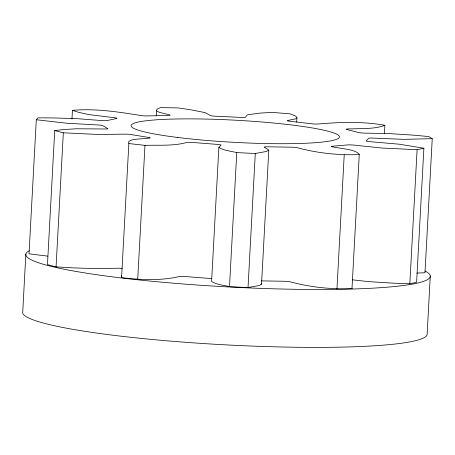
<?xml version="1.0" encoding="UTF-8"?>
<svg xmlns="http://www.w3.org/2000/svg" width="455" height="455" viewBox="0 0 455 455"><rect width="100%" height="100%" fill="white"/><g stroke="black" fill="none" stroke-linecap="round" stroke-linejoin="round"><path stroke-width="0.68" d="M121.343 275.838L121.582 277.607C140.697 280.013 160.615 280.877 179.515 276.526A4.817 0.512 3.1 0 1 185.714 276.56L209.465 278.426A4.817 0.512 3.1 0 1 211.791 278.648M25.838 254.066L22.75 311.777A202.543 21.521 3.1 0 0 221.977 344.657A202.543 21.521 3.1 0 0 427.16 334.055L430.282 275.969M71.981 118.869L72.442 110.355L78.544 112.317L88.719 114.558L114.444 117.748A4.817 0.512 3.1 0 1 116.343 118.55L107.414 120.49A4.817 0.512 3.1 0 1 101.573 120.552L77.014 118.658L52.848 117.908L37.941 117.862L36.292 119.745L29.035 253.816L47.832 256.142M36.292 119.745L66.862 123.242L97.728 124.943A4.817 0.512 3.1 0 1 102.858 125.694L107.63 128.498A4.817 0.512 3.1 0 1 104.604 128.987L76.264 128.776L63.444 129.561L54.725 130.591L47.468 264.656L56.067 266.869L72.55 267.841L96.813 268.655L117.435 268.223A4.817 0.512 3.1 0 1 122.213 268.416M56.067 266.869L63.33 132.803L54.725 130.591M121.582 277.607L128.845 143.541L128.606 141.767C130.46 139.924 133.213 139.651 135.67 139.247L149.132 138.161A4.817 0.512 3.1 0 0 148.381 137.399L131.427 134.617A4.817 0.512 3.1 0 0 124.693 134.151L98.49 134.487L63.33 132.803M137.706 279.45L144.969 145.378L128.845 143.541M156.253 115.951L156.56 110.275L157.14 109.177L160.296 107.619L177.786 107.898L190.412 109.706L205.074 112.607L210.369 115.507A4.817 0.512 3.1 0 0 215.971 116.224L240.342 117.384A4.817 0.512 3.1 0 0 245.495 117.191L247.196 114.978L248.117 114.666L260.556 113.056L271.965 112.396L290.017 113.818L294.897 115.758L296.62 116.969L296.961 117.868L296.728 122.122M144.969 145.378C158.892 144.9 173.19 146.243 186.777 142.455A4.817 0.512 3.1 0 1 192.971 142.489L216.728 144.36A4.817 0.512 3.1 0 1 221.016 145.151L218.866 147.335L211.603 281.4C216.745 284.887 223.593 285.075 229.502 286.673L248.026 287.56L259.162 285.524L261.534 284.165L268.797 150.099L264.264 147.215A4.817 0.512 3.1 0 1 267.961 146.806L290.973 147.175A4.817 0.512 3.1 0 1 297.433 147.744C317.488 153.142 338.526 155.428 359.257 154.552L351.999 288.624C331.263 289.494 310.225 287.213 290.176 281.816A4.817 0.512 3.1 0 0 283.71 281.241L261.397 280.889M229.502 286.673L236.759 152.607C230.856 151.003 224.008 150.815 218.866 147.335M248.026 287.56L255.283 153.489L266.425 151.458L268.797 150.099M336.956 288.97L344.213 154.905M384.418 133.804L384.879 125.29C362.959 121.331 340.351 122.082 318.227 123.999A4.817 0.512 3.1 0 1 311.493 123.737L290.279 121.314A4.817 0.512 3.1 0 1 287.657 120.507L295.784 118.8L296.961 117.868M409.83 283.778L417.093 149.712L423.878 148.233L416.615 282.299L409.83 283.778L393.535 283.181L368.92 281.656L352.415 279.831M384.879 125.29C378.901 127.667 372.378 128.151 366.008 128.543L348.314 128.93A4.817 0.512 3.1 0 0 347.131 129.578L358.449 132.49A4.817 0.512 3.1 0 0 364.631 133.122L388.473 133.548L413.043 135.124L428.627 136.534L432.25 138.667L424.987 272.738L416.894 273.085M72.442 110.355C95.322 108.262 118.414 111.953 141.004 115.525A4.817 0.512 3.1 0 0 147.807 115.917L167.594 115.451A4.817 0.512 3.1 0 0 169.527 114.859L159.284 112.277L157.112 111.185L156.56 110.275M432.25 138.667L403.739 139.344L373.094 138.104A4.817 0.512 3.1 0 0 368.476 138.388L366.309 140.862A4.817 0.512 3.1 0 0 369.972 141.67L399.467 144.224L423.878 148.233M417.093 149.712L381.938 148.034L354.132 145.117A4.817 0.512 3.1 0 0 347.54 144.946L332.577 146.203A4.817 0.512 3.1 0 0 332.56 146.925L347.768 149.382C351.715 150.372 356.322 150.941 359.137 154.171L359.257 154.552M236.759 152.607L255.283 153.489M351.874 288.243L351.999 288.624M261.46 283.784L261.534 284.165M424.936 270.981A202.543 21.521 3.1 0 1 232.778 287.168A202.543 21.521 3.1 0 1 29.2 250.779M177.45 137.438A104.343 11.085 3.1 0 0 339.271 137.586A104.343 11.085 3.1 0 0 189.189 118.874A104.343 11.085 3.1 0 0 177.45 137.438"/></g></svg>
